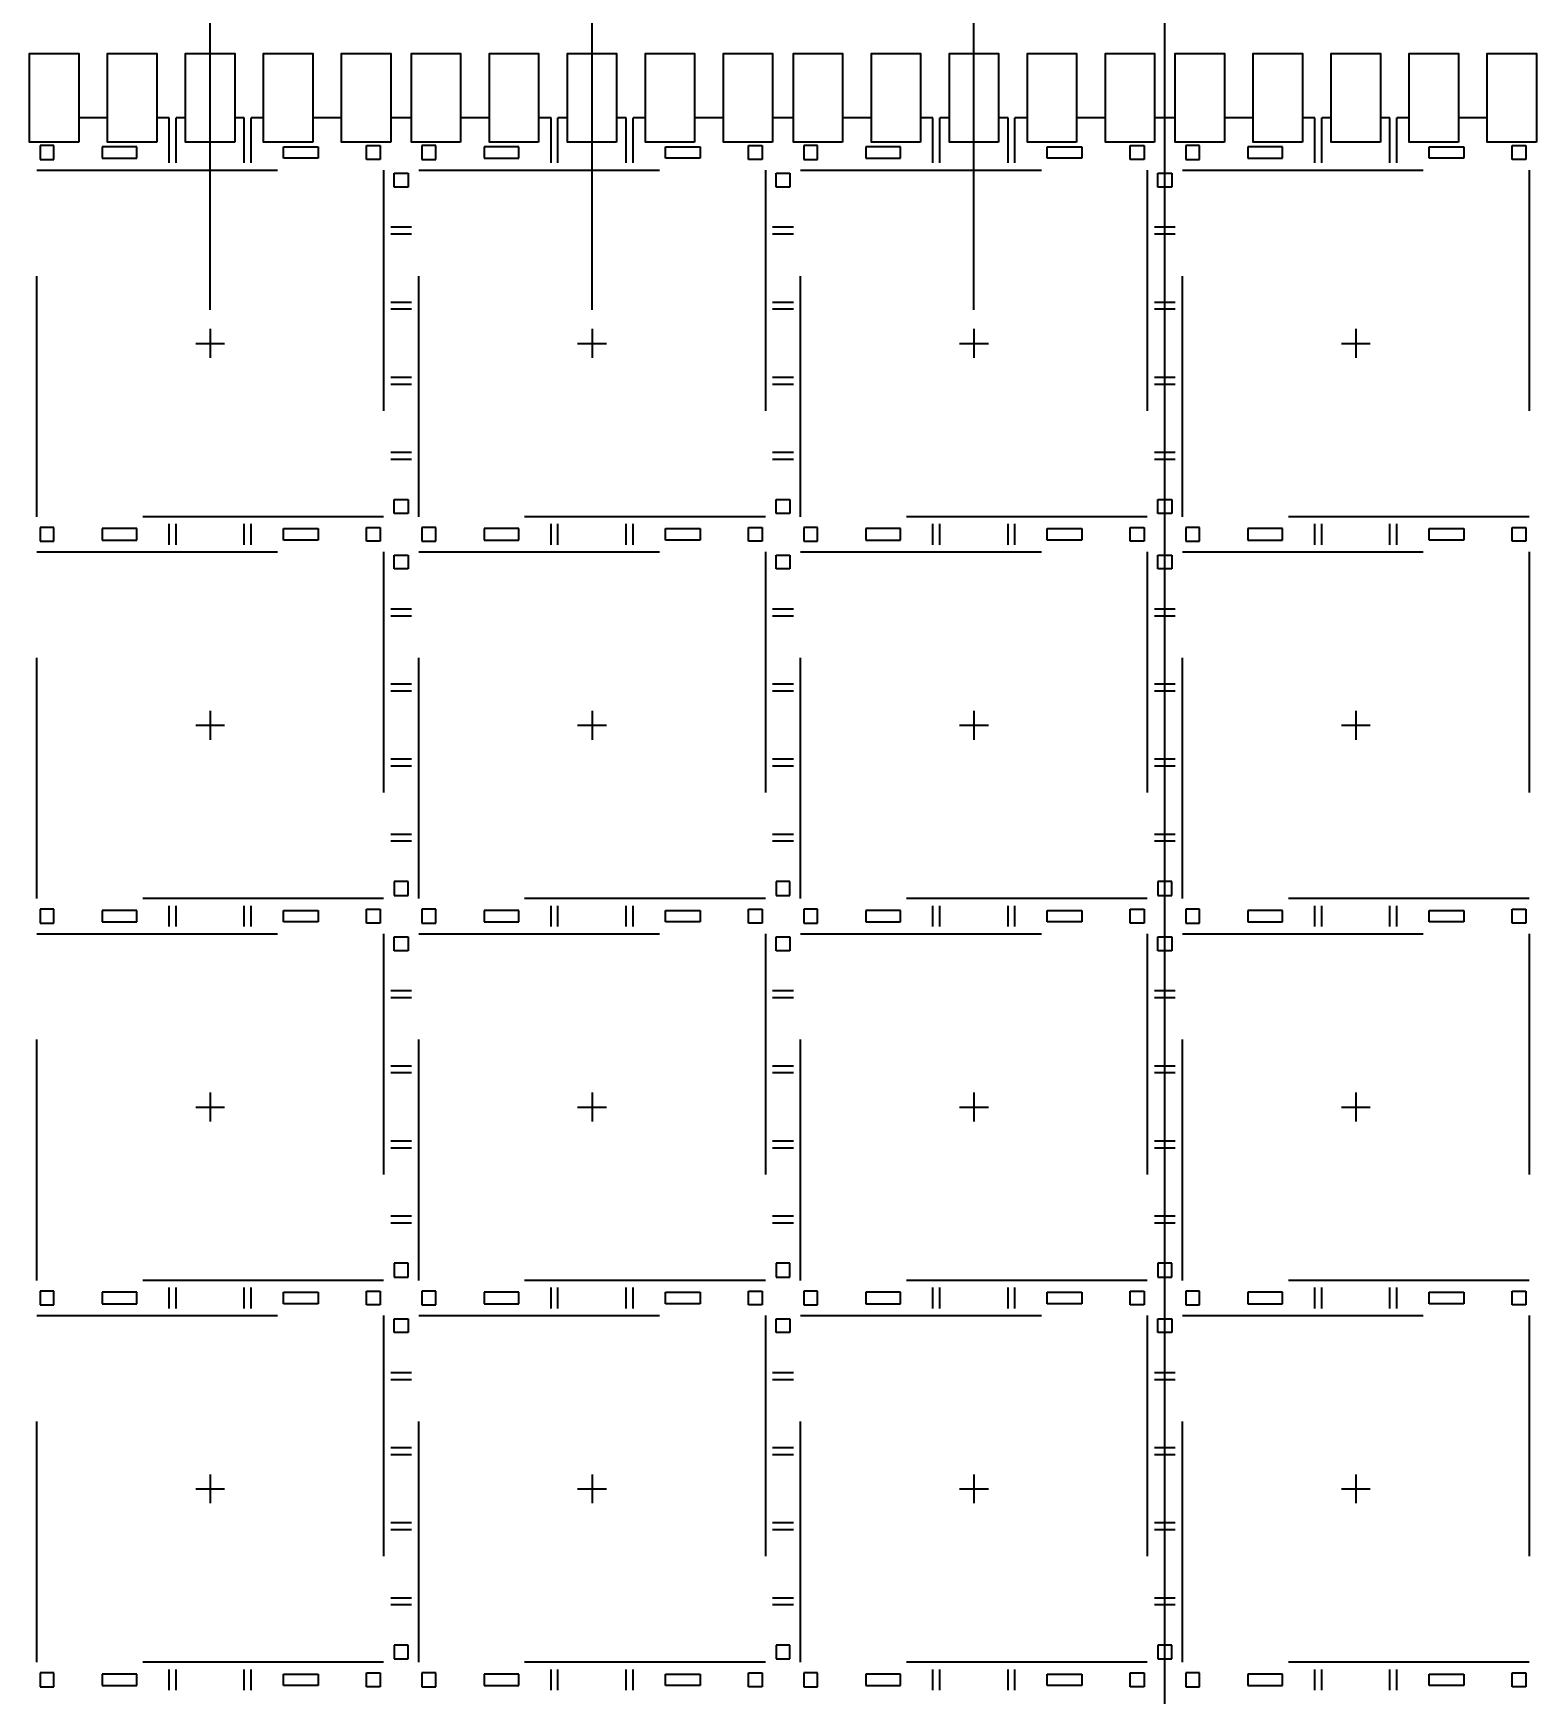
# Model space of a CAD drawing. Header units: millimetres. Extents: x 403.41 to 412.09, y 87.14 to 92.98.
# Drawn here: x 406.133 to 406.911, y 91.033 to 91.896 of the extents above; entities that cross this region are included whole.
import ezdxf

# ---------------------------------------------------------------- set-up
doc = ezdxf.new("R2010")
doc.units = ezdxf.units.MM
doc.header["$LTSCALE"] = 0.5
doc.header["$PDMODE"] = 98
for name, pattern in [('CENTER', [50.8, 31.75, -6.35, 6.35, -6.35]), ('HIDDEN', [0.375, 0.25, -0.125]), ('PHANTOM', [2.5, 1.25, -0.25, 0.25, -0.25, 0.25, -0.25])]:
    doc.linetypes.add(name, pattern=pattern)
for name, color, linetype in [('BTM', 7, 'HIDDEN'), ('CEN', 2, 'CENTER'), ('DIM', 3, 'Continuous'), ('PKG', 1, 'PHANTOM')]:
    doc.layers.add(name, color=color, linetype=linetype)
doc.styles.add('SIMPLEX', font='simplex.shx', dxfattribs={"bigfont": 'AllInOneBig.shx'})
doc.dimstyles.new('Standard2', dxfattribs={"dimtxt": 0.07, "dimasz": 0.08, "dimexe": 0.01, "dimexo": 0.01, "dimgap": 0.015, "dimtad": 1, "dimdec": 3, "dimlfac": 16.666667, "dimrnd": 0.0001, "dimzin": 1, "dimtxsty": 'SIMPLEX', "dimcen": 0.01, "dimclrd": 256, "dimclre": 256, "dimclrt": 256, "dimazin": 3, "dimtp": 0.03, "dimtm": 0.05, "dimtfac": 0.8, "dimtdec": 3, "dimtmove": 0, "dimatfit": 3, "dimfxl": 0.05, "dimtzin": 4, "dimlwd": -1, "dimlwe": -1})

# ---------------------------------------------------------------- blocks, each defined once
blk = doc.blocks.new('*D56')
at = {"layer": 'Defpoints', "color": 0, "ltscale": 0.1, "transparency": 16777216}
for p in [(406.72038, 92.63761), (406.72038, 90.15753), (406.72038, 90.14837)]:
    blk.add_point(p, dxfattribs=at)
at = {"layer": 'DIM', "ltscale": 0.1, "transparency": 16777216}
blk.add_line((406.72038, 90.16753), (406.72038, 92.63761), dxfattribs=at)
at = {"layer": 'DIM', "ltscale": 0.1, "transparency": 16777216, "insert": (406.72038, 92.79261), "char_height": 0.07, "attachment_point": 5, "rotation": 90, "style": 'SIMPLEX'}
blk.add_mtext('\\A1;0.000', dxfattribs=at)
blk = doc.blocks.new('*D52')
at = {"layer": 'Defpoints', "color": 0, "ltscale": 0.1, "transparency": 16777216}
for p in [(404.98938, 92.63761), (404.98938, 92.22733), (406.72038, 90.14837)]:
    blk.add_point(p, dxfattribs=at)
at = {"layer": 'DIM', "ltscale": 0.1, "transparency": 16777216}
blk.add_line((404.98938, 92.23733), (404.98938, 92.63761), dxfattribs=at)
at = {"layer": 'DIM', "ltscale": 0.1, "transparency": 16777216, "insert": (404.98938, 92.82595), "char_height": 0.07, "attachment_point": 5, "rotation": 90, "style": 'SIMPLEX'}
blk.add_mtext('\\A1;28.850', dxfattribs=at)
blk = doc.blocks.new('*D53')
at = {"layer": 'Defpoints', "color": 0, "ltscale": 0.1, "transparency": 16777216}
for p in [(404.82138, 92.63761), (404.82138, 91.99671), (406.72038, 90.14837)]:
    blk.add_point(p, dxfattribs=at)
at = {"layer": 'DIM', "ltscale": 0.1, "transparency": 16777216}
blk.add_line((404.82138, 92.00671), (404.82138, 92.63761), dxfattribs=at)
at = {"layer": 'DIM', "ltscale": 0.1, "transparency": 16777216, "insert": (404.82138, 92.81928), "char_height": 0.07, "attachment_point": 5, "rotation": 90, "style": 'SIMPLEX'}
blk.add_mtext('\\A1;31.650', dxfattribs=at)
blk = doc.blocks.new('*D54')
at = {"layer": 'Defpoints', "color": 0, "ltscale": 0.1, "transparency": 16777216}
for p in [(407.86038, 92.63761), (407.86038, 92.22733), (406.72038, 90.14837)]:
    blk.add_point(p, dxfattribs=at)
at = {"layer": 'DIM', "ltscale": 0.1, "transparency": 16777216}
blk.add_line((407.86038, 92.23733), (407.86038, 92.63761), dxfattribs=at)
at = {"layer": 'DIM', "ltscale": 0.1, "transparency": 16777216, "insert": (407.86038, 92.81928), "char_height": 0.07, "attachment_point": 5, "rotation": 90, "style": 'SIMPLEX'}
blk.add_mtext('\\A1;19.000', dxfattribs=at)
blk = doc.blocks.new('*D37')
at = {"layer": 'Defpoints', "color": 0, "ltscale": 0.1, "transparency": 16777216}
for p in [(408.6252, 92.63761), (408.6252, 92.29037), (406.72038, 90.14837)]:
    blk.add_point(p, dxfattribs=at)
at = {"layer": 'DIM', "ltscale": 0.1, "transparency": 16777216}
blk.add_line((408.6252, 92.30037), (408.6252, 92.63761), dxfattribs=at)
at = {"layer": 'DIM', "ltscale": 0.1, "transparency": 16777216, "insert": (408.6252, 92.81928), "char_height": 0.07, "attachment_point": 5, "rotation": 90, "style": 'SIMPLEX'}
blk.add_mtext('\\A1;31.747', dxfattribs=at)
blk = doc.blocks.new('*D38')
at = {"layer": 'Defpoints', "color": 0, "ltscale": 0.1, "transparency": 16777216}
for p in [(408.52624, 92.63761), (408.5952, 91.76537), (406.72038, 90.14837)]:
    blk.add_point(p, dxfattribs=at)
at = {"layer": 'DIM', "ltscale": 0.1, "transparency": 16777216}
for p, q in [((408.52624, 92.47761), (408.52624, 92.63761)), ((408.5952, 92.31761), (408.52624, 92.47761)), ((408.5952, 91.77537), (408.5952, 92.31761))]:
    blk.add_line(p, q, dxfattribs=at)
at = {"layer": 'DIM', "ltscale": 0.1, "transparency": 16777216, "insert": (408.52624, 92.81928), "char_height": 0.07, "attachment_point": 5, "rotation": 90, "style": 'SIMPLEX'}
blk.add_mtext('\\A1;31.247', dxfattribs=at)
blk = doc.blocks.new('*D39')
at = {"layer": 'Defpoints', "color": 0, "ltscale": 0.1, "transparency": 16777216}
for p in [(408.7452, 92.63761), (408.7452, 92.22107), (406.72038, 90.14837)]:
    blk.add_point(p, dxfattribs=at)
at = {"layer": 'DIM', "ltscale": 0.1, "transparency": 16777216}
blk.add_line((408.7452, 92.23107), (408.7452, 92.63761), dxfattribs=at)
at = {"layer": 'DIM', "ltscale": 0.1, "transparency": 16777216, "insert": (408.7452, 92.82595), "char_height": 0.07, "attachment_point": 5, "rotation": 90, "style": 'SIMPLEX'}
blk.add_mtext('\\A1;33.747', dxfattribs=at)
blk = doc.blocks.new('*D40')
at = {"layer": 'Defpoints', "color": 0, "ltscale": 0.1, "transparency": 16777216}
for p in [(408.41002, 92.63761), (408.4452, 92.20037), (406.72038, 90.14837)]:
    blk.add_point(p, dxfattribs=at)
at = {"layer": 'DIM', "ltscale": 0.1, "transparency": 16777216}
for p, q in [((408.41002, 92.47761), (408.41002, 92.63761)), ((408.4452, 92.36037), (408.41002, 92.47761)), ((408.4452, 92.21037), (408.4452, 92.36037))]:
    blk.add_line(p, q, dxfattribs=at)
at = {"layer": 'DIM', "ltscale": 0.1, "transparency": 16777216, "insert": (408.41002, 92.82595), "char_height": 0.07, "attachment_point": 5, "rotation": 90, "style": 'SIMPLEX'}
blk.add_mtext('\\A1;28.747', dxfattribs=at)
blk = doc.blocks.new('*D41')
at = {"layer": 'Defpoints', "color": 0, "ltscale": 0.1, "transparency": 16777216}
for p in [(404.29406, 92.29037), (404.82716, 92.29037), (406.72038, 90.14837)]:
    blk.add_point(p, dxfattribs=at)
at = {"layer": 'DIM', "ltscale": 0.1, "transparency": 16777216}
for p, q in [((404.45406, 92.29037), (404.29406, 92.29037)), ((404.61406, 92.29037), (404.45406, 92.29037)), ((404.81716, 92.29037), (404.61406, 92.29037))]:
    blk.add_line(p, q, dxfattribs=at)
at = {"layer": 'DIM', "ltscale": 0.1, "transparency": 16777216, "insert": (404.10573, 92.29037), "char_height": 0.07, "attachment_point": 5, "rotation": 360, "style": 'SIMPLEX'}
blk.add_mtext('\\A1;35.700', dxfattribs=at)
blk = doc.blocks.new('*D42')
at = {"layer": 'Defpoints', "color": 0, "ltscale": 0.1, "transparency": 16777216}
for p in [(404.29406, 92.20037), (404.96242, 92.20037), (406.72038, 90.14837)]:
    blk.add_point(p, dxfattribs=at)
at = {"layer": 'DIM', "ltscale": 0.1, "transparency": 16777216}
for p, q in [((404.45406, 92.20037), (404.29406, 92.20037)), ((404.61406, 92.20037), (404.45406, 92.20037)), ((404.95242, 92.20037), (404.61406, 92.20037))]:
    blk.add_line(p, q, dxfattribs=at)
at = {"layer": 'DIM', "ltscale": 0.1, "transparency": 16777216, "insert": (404.10573, 92.20037), "char_height": 0.07, "attachment_point": 5, "rotation": 360, "style": 'SIMPLEX'}
blk.add_mtext('\\A1;34.200', dxfattribs=at)
blk = doc.blocks.new('*D43')
at = {"layer": 'Defpoints', "color": 0, "ltscale": 0.1, "transparency": 16777216}
for p in [(404.29406, 91.71735), (404.80338, 91.71735), (406.72038, 90.14837)]:
    blk.add_point(p, dxfattribs=at)
at = {"layer": 'DIM', "ltscale": 0.1, "transparency": 16777216}
for p, q in [((404.45406, 91.71735), (404.29406, 91.71735)), ((404.61406, 91.71735), (404.45406, 91.71735)), ((404.79338, 91.71735), (404.61406, 91.71735))]:
    blk.add_line(p, q, dxfattribs=at)
at = {"layer": 'DIM', "ltscale": 0.1, "transparency": 16777216, "insert": (404.1124, 91.71735), "char_height": 0.07, "attachment_point": 5, "rotation": 360, "style": 'SIMPLEX'}
blk.add_mtext('\\A1;26.150', dxfattribs=at)
blk = doc.blocks.new('*D44')
at = {"layer": 'Defpoints', "color": 0, "ltscale": 0.1, "transparency": 16777216}
for p in [(404.80338, 91.29738), (404.29406, 91.25738), (406.72038, 90.14837)]:
    blk.add_point(p, dxfattribs=at)
at = {"layer": 'DIM', "ltscale": 0.1, "transparency": 16777216}
for p, q in [((404.61406, 91.29738), (404.45406, 91.25738)), ((404.79338, 91.29738), (404.61406, 91.29738)), ((404.45406, 91.25738), (404.29406, 91.25738))]:
    blk.add_line(p, q, dxfattribs=at)
at = {"layer": 'DIM', "ltscale": 0.1, "transparency": 16777216, "insert": (404.11906, 91.25738), "char_height": 0.07, "attachment_point": 5, "rotation": 360, "style": 'SIMPLEX'}
blk.add_mtext('\\A1;19.150', dxfattribs=at)
blk = doc.blocks.new('*D17')
at = {"layer": 'Defpoints', "color": 0, "ltscale": 0.1, "transparency": 16777216}
for p in [(409.22306, 92.25037), (408.49865, 92.20037), (406.72038, 90.14838)]:
    blk.add_point(p, dxfattribs=at)
at = {"layer": 'DIM', "ltscale": 0.1, "transparency": 16777216}
for p, q in [((408.90306, 92.20037), (409.06306, 92.25037)), ((409.06306, 92.25037), (409.22306, 92.25037)), ((408.50865, 92.20037), (408.90306, 92.20037))]:
    blk.add_line(p, q, dxfattribs=at)
at = {"layer": 'DIM', "ltscale": 0.1, "transparency": 16777216, "insert": (409.4114, 92.25037), "char_height": 0.07, "attachment_point": 5, "rotation": 360, "style": 'SIMPLEX'}
blk.add_mtext('\\A1;34.200', dxfattribs=at)
blk = doc.blocks.new('*D18')
at = {"layer": 'Defpoints', "color": 0, "ltscale": 0.1, "transparency": 16777216}
for p in [(409.22306, 92.15437), (408.6252, 92.10437), (406.72038, 90.14838)]:
    blk.add_point(p, dxfattribs=at)
at = {"layer": 'DIM', "ltscale": 0.1, "transparency": 16777216}
for p, q in [((408.90306, 92.10437), (409.06306, 92.15437)), ((409.06306, 92.15437), (409.22306, 92.15437)), ((408.6352, 92.10437), (408.90306, 92.10437))]:
    blk.add_line(p, q, dxfattribs=at)
at = {"layer": 'DIM', "ltscale": 0.1, "transparency": 16777216, "insert": (409.4114, 92.15437), "char_height": 0.07, "attachment_point": 5, "rotation": 360, "style": 'SIMPLEX'}
blk.add_mtext('\\A1;32.600', dxfattribs=at)
blk = doc.blocks.new('*D19')
at = {"layer": 'Defpoints', "color": 0, "ltscale": 0.1, "transparency": 16777216}
for p in [(408.7452, 91.76537), (409.22306, 91.76537), (406.72038, 90.14837)]:
    blk.add_point(p, dxfattribs=at)
at = {"layer": 'DIM', "ltscale": 0.1, "transparency": 16777216}
blk.add_line((408.7552, 91.76537), (409.22306, 91.76537), dxfattribs=at)
at = {"layer": 'DIM', "ltscale": 0.1, "transparency": 16777216, "insert": (409.4114, 91.76537), "char_height": 0.07, "attachment_point": 5, "rotation": 360, "style": 'SIMPLEX'}
blk.add_mtext('\\A1;26.950', dxfattribs=at)
blk = doc.blocks.new('*D20')
at = {"layer": 'Defpoints', "color": 0, "ltscale": 0.1, "transparency": 16777216}
for p in [(408.7452, 91.28537), (409.22306, 91.28537), (406.72038, 90.14837)]:
    blk.add_point(p, dxfattribs=at)
at = {"layer": 'DIM', "ltscale": 0.1, "transparency": 16777216}
blk.add_line((408.7552, 91.28537), (409.22306, 91.28537), dxfattribs=at)
at = {"layer": 'DIM', "ltscale": 0.1, "transparency": 16777216, "insert": (409.40473, 91.28537), "char_height": 0.07, "attachment_point": 5, "rotation": 360, "style": 'SIMPLEX'}
blk.add_mtext('\\A1;18.950', dxfattribs=at)
blk = doc.blocks.new('*D57')
at = {"layer": 'Defpoints', "color": 0, "linetype": 'ByBlock', "ltscale": 0.1, "transparency": 16777216}
for p in [(409.22306, 92.33536), (408.7452, 92.22107), (406.72038, 90.14838)]:
    blk.add_point(p, dxfattribs=at)
at = {"layer": 'DIM', "ltscale": 0.1, "transparency": 16777216}
for p, q in [((408.9052, 92.22107), (409.06306, 92.33536)), ((409.06306, 92.33536), (409.22306, 92.33536)), ((408.7552, 92.22107), (408.9052, 92.22107))]:
    blk.add_line(p, q, dxfattribs=at)
at = {"layer": 'DIM', "linetype": 'ByBlock', "ltscale": 0.1, "transparency": 16777216, "insert": (409.4114, 92.33536), "char_height": 0.07, "attachment_point": 5, "style": 'SIMPLEX'}
blk.add_mtext('\\A1;34.545', dxfattribs=at)
blk = doc.blocks.new('*D78')
at = {"layer": 'Defpoints', "color": 0, "ltscale": 0.05, "transparency": 16777216}
for p in [(404.29406, 91.80646), (405.22563, 91.73478), (406.72038, 90.14837)]:
    blk.add_point(p, dxfattribs=at)
at = {"layer": 'DIM', "ltscale": 0.05, "transparency": 16777216}
for p, q in [((404.45406, 91.80646), (404.29406, 91.80646)), ((404.61406, 91.73478), (404.45406, 91.80646)), ((405.21563, 91.73478), (404.61406, 91.73478))]:
    blk.add_line(p, q, dxfattribs=at)
at = {"layer": 'DIM', "ltscale": 0.05, "transparency": 16777216, "insert": (404.10573, 91.80646), "char_height": 0.07, "attachment_point": 5, "style": 'SIMPLEX'}
blk.add_mtext('\\A1;26.440', dxfattribs=at)
blk = doc.blocks.new('*D101')
at = {"layer": 'Defpoints', "color": 0, "ltscale": 0.05, "transparency": 16777216}
for p in [(406.62123, 92.63761), (406.62123, 91.74228), (406.72038, 90.14837)]:
    blk.add_point(p, dxfattribs=at)
at = {"layer": 'DIM', "ltscale": 0.05, "transparency": 16777216}
blk.add_line((406.62123, 91.75228), (406.62123, 92.63761), dxfattribs=at)
at = {"layer": 'DIM', "ltscale": 0.05, "transparency": 16777216, "insert": (406.62123, 92.78595), "char_height": 0.07, "attachment_point": 5, "rotation": 90, "style": 'SIMPLEX'}
blk.add_mtext('\\A1;1.653', dxfattribs=at)
blk = doc.blocks.new('*D102')
at = {"layer": 'Defpoints', "color": 0, "ltscale": 0.05, "transparency": 16777216}
for p in [(406.42293, 92.63761), (406.42293, 91.74228), (406.72038, 90.14837)]:
    blk.add_point(p, dxfattribs=at)
at = {"layer": 'DIM', "ltscale": 0.05, "transparency": 16777216}
blk.add_line((406.42293, 91.75228), (406.42293, 92.63761), dxfattribs=at)
at = {"layer": 'DIM', "ltscale": 0.05, "transparency": 16777216, "insert": (406.42293, 92.79261), "char_height": 0.07, "attachment_point": 5, "rotation": 90, "style": 'SIMPLEX'}
blk.add_mtext('\\A1;4.958', dxfattribs=at)
blk = doc.blocks.new('*D103')
at = {"layer": 'Defpoints', "color": 0, "ltscale": 0.05, "transparency": 16777216}
for p in [(406.22463, 92.63761), (406.22463, 91.74228), (406.72038, 90.14837)]:
    blk.add_point(p, dxfattribs=at)
at = {"layer": 'DIM', "ltscale": 0.05, "transparency": 16777216}
blk.add_line((406.22463, 91.75228), (406.22463, 92.63761), dxfattribs=at)
at = {"layer": 'DIM', "ltscale": 0.05, "transparency": 16777216, "insert": (406.22463, 92.79261), "char_height": 0.07, "attachment_point": 5, "rotation": 90, "style": 'SIMPLEX'}
blk.add_mtext('\\A1;8.263', dxfattribs=at)
blk = doc.blocks.new('*D104')
at = {"layer": 'Defpoints', "color": 0, "ltscale": 0.05, "transparency": 16777216}
for p in [(406.02633, 92.63761), (406.02633, 91.74228), (406.72038, 90.14837)]:
    blk.add_point(p, dxfattribs=at)
at = {"layer": 'DIM', "ltscale": 0.05, "transparency": 16777216}
blk.add_line((406.02633, 91.75228), (406.02633, 92.63761), dxfattribs=at)
at = {"layer": 'DIM', "ltscale": 0.05, "transparency": 16777216, "insert": (406.02633, 92.81261), "char_height": 0.07, "attachment_point": 5, "rotation": 90, "style": 'SIMPLEX'}
blk.add_mtext('\\A1;11.568', dxfattribs=at)
blk = doc.blocks.new('*D105')
at = {"layer": 'Defpoints', "color": 0, "ltscale": 0.05, "transparency": 16777216}
for p in [(405.82803, 92.63761), (405.82803, 91.74228), (406.72038, 90.14837)]:
    blk.add_point(p, dxfattribs=at)
at = {"layer": 'DIM', "ltscale": 0.05, "transparency": 16777216}
blk.add_line((405.82803, 91.75228), (405.82803, 92.63761), dxfattribs=at)
at = {"layer": 'DIM', "ltscale": 0.05, "transparency": 16777216, "insert": (405.82803, 92.81928), "char_height": 0.07, "attachment_point": 5, "rotation": 90, "style": 'SIMPLEX'}
blk.add_mtext('\\A1;14.873', dxfattribs=at)
blk = doc.blocks.new('*D106')
at = {"layer": 'Defpoints', "color": 0, "ltscale": 0.05, "transparency": 16777216}
for p in [(405.62973, 92.63761), (405.62973, 91.74228), (406.72038, 90.14837)]:
    blk.add_point(p, dxfattribs=at)
at = {"layer": 'DIM', "ltscale": 0.05, "transparency": 16777216}
blk.add_line((405.62973, 91.75228), (405.62973, 92.63761), dxfattribs=at)
at = {"layer": 'DIM', "ltscale": 0.05, "transparency": 16777216, "insert": (405.62973, 92.81261), "char_height": 0.07, "attachment_point": 5, "rotation": 90, "style": 'SIMPLEX'}
blk.add_mtext('\\A1;18.178', dxfattribs=at)
blk = doc.blocks.new('*D107')
at = {"layer": 'Defpoints', "color": 0, "ltscale": 0.05, "transparency": 16777216}
for p in [(405.43143, 92.63761), (405.43143, 91.74228), (406.72038, 90.14837)]:
    blk.add_point(p, dxfattribs=at)
at = {"layer": 'DIM', "ltscale": 0.05, "transparency": 16777216}
blk.add_line((405.43143, 91.75228), (405.43143, 92.63761), dxfattribs=at)
at = {"layer": 'DIM', "ltscale": 0.05, "transparency": 16777216, "insert": (405.43143, 92.81928), "char_height": 0.07, "attachment_point": 5, "rotation": 90, "style": 'SIMPLEX'}
blk.add_mtext('\\A1;21.483', dxfattribs=at)
blk = doc.blocks.new('*D108')
at = {"layer": 'Defpoints', "color": 0, "ltscale": 0.05, "transparency": 16777216}
for p in [(405.23313, 92.63761), (405.23313, 91.74228), (406.72038, 90.14837)]:
    blk.add_point(p, dxfattribs=at)
at = {"layer": 'DIM', "ltscale": 0.05, "transparency": 16777216}
blk.add_line((405.23313, 91.75228), (405.23313, 92.63761), dxfattribs=at)
at = {"layer": 'DIM', "ltscale": 0.05, "transparency": 16777216, "insert": (405.23313, 92.82595), "char_height": 0.07, "attachment_point": 5, "rotation": 90, "style": 'SIMPLEX'}
blk.add_mtext('\\A1;24.788', dxfattribs=at)
blk = doc.blocks.new('*D110')
at = {"layer": 'Defpoints', "color": 0, "ltscale": 0.05, "transparency": 16777216}
for p in [(404.29406, 91.53648), (405.22563, 91.53648), (406.72038, 90.14837)]:
    blk.add_point(p, dxfattribs=at)
at = {"layer": 'DIM', "ltscale": 0.05, "transparency": 16777216}
blk.add_line((405.21563, 91.53648), (404.29406, 91.53648), dxfattribs=at)
at = {"layer": 'DIM', "ltscale": 0.05, "transparency": 16777216, "insert": (404.1124, 91.53648), "char_height": 0.07, "attachment_point": 5, "style": 'SIMPLEX'}
blk.add_mtext('\\A1;23.135', dxfattribs=at)
blk = doc.blocks.new('*D111')
at = {"layer": 'Defpoints', "color": 0, "ltscale": 0.05, "transparency": 16777216}
for p in [(404.29406, 91.33818), (405.22563, 91.33818), (406.72038, 90.14837)]:
    blk.add_point(p, dxfattribs=at)
at = {"layer": 'DIM', "ltscale": 0.05, "transparency": 16777216}
blk.add_line((405.21563, 91.33818), (404.29406, 91.33818), dxfattribs=at)
at = {"layer": 'DIM', "ltscale": 0.05, "transparency": 16777216, "insert": (404.1124, 91.33818), "char_height": 0.07, "attachment_point": 5, "style": 'SIMPLEX'}
blk.add_mtext('\\A1;19.830', dxfattribs=at)
blk = doc.blocks.new('*D112')
at = {"layer": 'Defpoints', "color": 0, "ltscale": 0.05, "transparency": 16777216}
for p in [(404.29406, 91.13988), (405.22563, 91.13988), (406.72038, 90.14837)]:
    blk.add_point(p, dxfattribs=at)
at = {"layer": 'DIM', "ltscale": 0.05, "transparency": 16777216}
blk.add_line((405.21563, 91.13988), (404.29406, 91.13988), dxfattribs=at)
at = {"layer": 'DIM', "ltscale": 0.05, "transparency": 16777216, "insert": (404.1124, 91.13988), "char_height": 0.07, "attachment_point": 5, "style": 'SIMPLEX'}
blk.add_mtext('\\A1;16.525', dxfattribs=at)
blk = doc.blocks.new('*D215')
at = {"layer": 'Defpoints', "color": 0, "ltscale": 0.05, "transparency": 16777216}
for p in [(404.29406, 92.08637), (404.82716, 92.08637), (406.72038, 90.14837)]:
    blk.add_point(p, dxfattribs=at)
at = {"layer": 'DIM', "ltscale": 0.05, "transparency": 16777216}
blk.add_line((404.81716, 92.08637), (404.29406, 92.08637), dxfattribs=at)
at = {"layer": 'DIM', "ltscale": 0.05, "transparency": 16777216, "insert": (403.9124, 92.08637), "char_height": 0.07, "attachment_point": 5, "style": 'SIMPLEX'}
blk.add_mtext('\\A1;32.300%%P0.030', dxfattribs=at)
blk = doc.blocks.new('*U218')
at = {"layer": 'CEN', "ltscale": 0.2}
for p, q in [((-0.0075, 0), (0.0075, 0)), ((0, 0.0075), (0, -0.0075))]:
    blk.add_line(p, q, dxfattribs=at)
at = {"layer": 'PKG', "color": 1, "ltscale": 0.2}
blk.add_lwpolyline([(-0.09, -0.09), (-0.09, 0.09), (0.09, 0.09), (0.09, -0.09)], close=True, dxfattribs=at)
blk = doc.blocks.new('*U219')
at = {"color": 0, "linetype": 'ByBlock', "lineweight": -2, "transparency": 16777216}
for p in [(0.9915, 3.1728), (1.1898, 3.1728), (1.3881, 3.1728), (1.5864, 3.1728), (0.9915, 2.9745), (1.1898, 2.9745), (1.3881, 2.9745), (1.5864, 2.9745), (0.9915, 2.7762), (1.1898, 2.7762), (1.3881, 2.7762), (1.5864, 2.7762), (0.9915, 2.5779), (1.1898, 2.5779), (1.3881, 2.5779), (1.5864, 2.5779)]:
    blk.add_blockref('*U218', p, dxfattribs=at)

msp = doc.modelspace()

# ---------------------------------------------------------------- linework, layer by layer
at = {"ltscale": 0.02}
for points in [[(406.156383, 91.839317), (406.130883, 91.839317), (406.130883, 91.885367), (406.156383, 91.885367)], [(406.196883, 91.839317), (406.171383, 91.839317), (406.171383, 91.885367), (406.196883, 91.885367)], [(406.237383, 91.839317), (406.211883, 91.839317), (406.211883, 91.885367), (406.237383, 91.885367)], [(406.277883, 91.839317), (406.252383, 91.839317), (406.252383, 91.885367), (406.277883, 91.885367)], [(406.318383, 91.839317), (406.292883, 91.839317), (406.292883, 91.885367), (406.318383, 91.885367)], [(406.354683, 91.839317), (406.329183, 91.839317), (406.329183, 91.885367), (406.354683, 91.885367)], [(406.395183, 91.839317), (406.369683, 91.839317), (406.369683, 91.885367), (406.395183, 91.885367)], [(406.435683, 91.839317), (406.410183, 91.839317), (406.410183, 91.885367), (406.435683, 91.885367)], [(406.476183, 91.839317), (406.450683, 91.839317), (406.450683, 91.885367), (406.476183, 91.885367)], [(406.516683, 91.839317), (406.491183, 91.839317), (406.491183, 91.885367), (406.516683, 91.885367)], [(406.552983, 91.839317), (406.527483, 91.839317), (406.527483, 91.885367), (406.552983, 91.885367)], [(406.593483, 91.839317), (406.567983, 91.839317), (406.567983, 91.885367), (406.593483, 91.885367)], [(406.633983, 91.839317), (406.608483, 91.839317), (406.608483, 91.885367), (406.633983, 91.885367)], [(406.674483, 91.839317), (406.648983, 91.839317), (406.648983, 91.885367), (406.674483, 91.885367)], [(406.714983, 91.839317), (406.689483, 91.839317), (406.689483, 91.885367), (406.714983, 91.885367)], [(406.751283, 91.839317), (406.725783, 91.839317), (406.725783, 91.885367), (406.751283, 91.885367)], [(406.791783, 91.839317), (406.766283, 91.839317), (406.766283, 91.885367), (406.791783, 91.885367)], [(406.832283, 91.839317), (406.806783, 91.839317), (406.806783, 91.885367), (406.832283, 91.885367)], [(406.872783, 91.839317), (406.847283, 91.839317), (406.847283, 91.885367), (406.872783, 91.885367)], [(406.913283, 91.839317), (406.887783, 91.839317), (406.887783, 91.885367), (406.913283, 91.885367)]]:
    msp.add_lwpolyline(points, close=True, dxfattribs=at)
at = {"layer": 'BTM', "ltscale": 0.02}
for p, q in [((406.171383, 91.851917), (406.156383, 91.851917)), ((406.203333, 91.851917), (406.196883, 91.851917)), ((406.203333, 91.828517), (406.203333, 91.851917)), ((406.206933, 91.828517), (406.206933, 91.851917)), ((406.211883, 91.851917), (406.206933, 91.851917)), ((406.242333, 91.851917), (406.237383, 91.851917)), ((406.242333, 91.828517), (406.242333, 91.851917)), ((406.245933, 91.828517), (406.245933, 91.851917)), ((406.252383, 91.851917), (406.245933, 91.851917)), ((406.292883, 91.851917), (406.277883, 91.851917)), ((406.329183, 91.851917), (406.318383, 91.851917)), ((406.369683, 91.851917), (406.354683, 91.851917)), ((406.401633, 91.851917), (406.395183, 91.851917)), ((406.401633, 91.828517), (406.401633, 91.851917)), ((406.405233, 91.828517), (406.405233, 91.851917)), ((406.410183, 91.851917), (406.405233, 91.851917)), ((406.440633, 91.851917), (406.435683, 91.851917)), ((406.440633, 91.828517), (406.440633, 91.851917)), ((406.444233, 91.828517), (406.444233, 91.851917)), ((406.450683, 91.851917), (406.444233, 91.851917)), ((406.491183, 91.851917), (406.476183, 91.851917)), ((406.527483, 91.851917), (406.516683, 91.851917)), ((406.567983, 91.851917), (406.552983, 91.851917)), ((406.599933, 91.851917), (406.593483, 91.851917)), ((406.599933, 91.828517), (406.599933, 91.851917)), ((406.603533, 91.828517), (406.603533, 91.851917)), ((406.608483, 91.851917), (406.603533, 91.851917)), ((406.638933, 91.851917), (406.633983, 91.851917)), ((406.638933, 91.828517), (406.638933, 91.851917)), ((406.642533, 91.828517), (406.642533, 91.851917)), ((406.648983, 91.851917), (406.642533, 91.851917)), ((406.689483, 91.851917), (406.674483, 91.851917)), ((406.725783, 91.851917), (406.714983, 91.851917)), ((406.766283, 91.851917), (406.751283, 91.851917)), ((406.798233, 91.851917), (406.791783, 91.851917)), ((406.798233, 91.828517), (406.798233, 91.851917)), ((406.801833, 91.828517), (406.801833, 91.851917)), ((406.806783, 91.851917), (406.801833, 91.851917)), ((406.837233, 91.851917), (406.832283, 91.851917)), ((406.837233, 91.828517), (406.837233, 91.851917)), ((406.840833, 91.828517), (406.840833, 91.851917)), ((406.847283, 91.851917), (406.840833, 91.851917)), ((406.887783, 91.851917), (406.872783, 91.851917)), ((406.329183, 91.795067), (406.318383, 91.795067)), ((406.329183, 91.791467), (406.318383, 91.791467)), ((406.527483, 91.795067), (406.516683, 91.795067)), ((406.527483, 91.791467), (406.516683, 91.791467)), ((406.725783, 91.795067), (406.714983, 91.795067)), ((406.725783, 91.791467), (406.714983, 91.791467)), ((406.329183, 91.756067), (406.318383, 91.756067)), ((406.527483, 91.756067), (406.516683, 91.756067)), ((406.725783, 91.756067), (406.714983, 91.756067)), ((406.329183, 91.752467), (406.318383, 91.752467)), ((406.527483, 91.752467), (406.516683, 91.752467)), ((406.725783, 91.752467), (406.714983, 91.752467)), ((406.329183, 91.717067), (406.318383, 91.717067)), ((406.329183, 91.713467), (406.318383, 91.713467)), ((406.527483, 91.717067), (406.516683, 91.717067)), ((406.527483, 91.713467), (406.516683, 91.713467)), ((406.725783, 91.717067), (406.714983, 91.717067)), ((406.725783, 91.713467), (406.714983, 91.713467)), ((406.329183, 91.678067), (406.318383, 91.678067)), ((406.527483, 91.678067), (406.516683, 91.678067)), ((406.725783, 91.678067), (406.714983, 91.678067)), ((406.329183, 91.674467), (406.318383, 91.674467)), ((406.527483, 91.674467), (406.516683, 91.674467)), ((406.725783, 91.674467), (406.714983, 91.674467)), ((406.203333, 91.630217), (406.203333, 91.641017)), ((406.206933, 91.630217), (406.206933, 91.641017)), ((406.242333, 91.630217), (406.242333, 91.641017)), ((406.245933, 91.630217), (406.245933, 91.641017)), ((406.401633, 91.630217), (406.401633, 91.641017)), ((406.405233, 91.630217), (406.405233, 91.641017)), ((406.440633, 91.630217), (406.440633, 91.641017)), ((406.444233, 91.630217), (406.444233, 91.641017)), ((406.599933, 91.630217), (406.599933, 91.641017)), ((406.603533, 91.630217), (406.603533, 91.641017)), ((406.638933, 91.630217), (406.638933, 91.641017)), ((406.642533, 91.630217), (406.642533, 91.641017)), ((406.798233, 91.630217), (406.798233, 91.641017)), ((406.801833, 91.630217), (406.801833, 91.641017)), ((406.837233, 91.630217), (406.837233, 91.641017)), ((406.840833, 91.630217), (406.840833, 91.641017)), ((406.329183, 91.596767), (406.318383, 91.596767)), ((406.329183, 91.593167), (406.318383, 91.593167)), ((406.527483, 91.596767), (406.516683, 91.596767)), ((406.527483, 91.593167), (406.516683, 91.593167)), ((406.725783, 91.596767), (406.714983, 91.596767)), ((406.725783, 91.593167), (406.714983, 91.593167)), ((406.329183, 91.557767), (406.318383, 91.557767)), ((406.527483, 91.557767), (406.516683, 91.557767)), ((406.725783, 91.557767), (406.714983, 91.557767)), ((406.329183, 91.554167), (406.318383, 91.554167)), ((406.527483, 91.554167), (406.516683, 91.554167)), ((406.725783, 91.554167), (406.714983, 91.554167)), ((406.329183, 91.518767), (406.318383, 91.518767)), ((406.329183, 91.515167), (406.318383, 91.515167)), ((406.527483, 91.518767), (406.516683, 91.518767)), ((406.527483, 91.515167), (406.516683, 91.515167)), ((406.725783, 91.518767), (406.714983, 91.518767)), ((406.725783, 91.515167), (406.714983, 91.515167)), ((406.329183, 91.479767), (406.318383, 91.479767)), ((406.527483, 91.479767), (406.516683, 91.479767)), ((406.725783, 91.479767), (406.714983, 91.479767)), ((406.329183, 91.476167), (406.318383, 91.476167)), ((406.527483, 91.476167), (406.516683, 91.476167)), ((406.725783, 91.476167), (406.714983, 91.476167)), ((406.203333, 91.431917), (406.203333, 91.442717)), ((406.206933, 91.431917), (406.206933, 91.442717)), ((406.242333, 91.431917), (406.242333, 91.442717)), ((406.245933, 91.431917), (406.245933, 91.442717)), ((406.401633, 91.431917), (406.401633, 91.442717)), ((406.405233, 91.431917), (406.405233, 91.442717)), ((406.440633, 91.431917), (406.440633, 91.442717)), ((406.444233, 91.431917), (406.444233, 91.442717)), ((406.599933, 91.431917), (406.599933, 91.442717)), ((406.603533, 91.431917), (406.603533, 91.442717)), ((406.638933, 91.431917), (406.638933, 91.442717)), ((406.642533, 91.431917), (406.642533, 91.442717)), ((406.798233, 91.431917), (406.798233, 91.442717)), ((406.801833, 91.431917), (406.801833, 91.442717)), ((406.837233, 91.431917), (406.837233, 91.442717)), ((406.840833, 91.431917), (406.840833, 91.442717)), ((406.329183, 91.398467), (406.318383, 91.398467)), ((406.329183, 91.394867), (406.318383, 91.394867)), ((406.527483, 91.398467), (406.516683, 91.398467)), ((406.527483, 91.394867), (406.516683, 91.394867)), ((406.725783, 91.398467), (406.714983, 91.398467)), ((406.725783, 91.394867), (406.714983, 91.394867)), ((406.329183, 91.359467), (406.318383, 91.359467)), ((406.527483, 91.359467), (406.516683, 91.359467)), ((406.725783, 91.359467), (406.714983, 91.359467)), ((406.329183, 91.355867), (406.318383, 91.355867)), ((406.527483, 91.355867), (406.516683, 91.355867)), ((406.725783, 91.355867), (406.714983, 91.355867)), ((406.329183, 91.320467), (406.318383, 91.320467)), ((406.329183, 91.316867), (406.318383, 91.316867)), ((406.527483, 91.320467), (406.516683, 91.320467)), ((406.527483, 91.316867), (406.516683, 91.316867)), ((406.725783, 91.320467), (406.714983, 91.320467)), ((406.725783, 91.316867), (406.714983, 91.316867)), ((406.329183, 91.281467), (406.318383, 91.281467)), ((406.527483, 91.281467), (406.516683, 91.281467)), ((406.725783, 91.281467), (406.714983, 91.281467)), ((406.329183, 91.277867), (406.318383, 91.277867)), ((406.527483, 91.277867), (406.516683, 91.277867)), ((406.725783, 91.277867), (406.714983, 91.277867)), ((406.203333, 91.233617), (406.203333, 91.244417)), ((406.206933, 91.233617), (406.206933, 91.244417)), ((406.242333, 91.233617), (406.242333, 91.244417)), ((406.245933, 91.233617), (406.245933, 91.244417)), ((406.401633, 91.233617), (406.401633, 91.244417)), ((406.405233, 91.233617), (406.405233, 91.244417)), ((406.440633, 91.233617), (406.440633, 91.244417)), ((406.444233, 91.233617), (406.444233, 91.244417)), ((406.599933, 91.233617), (406.599933, 91.244417)), ((406.603533, 91.233617), (406.603533, 91.244417)), ((406.638933, 91.233617), (406.638933, 91.244417)), ((406.642533, 91.233617), (406.642533, 91.244417)), ((406.798233, 91.233617), (406.798233, 91.244417)), ((406.801833, 91.233617), (406.801833, 91.244417)), ((406.837233, 91.233617), (406.837233, 91.244417)), ((406.840833, 91.233617), (406.840833, 91.244417)), ((406.329183, 91.200167), (406.318383, 91.200167)), ((406.329183, 91.196567), (406.318383, 91.196567)), ((406.527483, 91.200167), (406.516683, 91.200167)), ((406.527483, 91.196567), (406.516683, 91.196567)), ((406.725783, 91.200167), (406.714983, 91.200167)), ((406.725783, 91.196567), (406.714983, 91.196567)), ((406.329183, 91.161167), (406.318383, 91.161167)), ((406.527483, 91.161167), (406.516683, 91.161167)), ((406.725783, 91.161167), (406.714983, 91.161167)), ((406.329183, 91.157567), (406.318383, 91.157567)), ((406.527483, 91.157567), (406.516683, 91.157567)), ((406.725783, 91.157567), (406.714983, 91.157567)), ((406.329183, 91.122167), (406.318383, 91.122167)), ((406.329183, 91.118567), (406.318383, 91.118567)), ((406.527483, 91.122167), (406.516683, 91.122167)), ((406.527483, 91.118567), (406.516683, 91.118567)), ((406.725783, 91.122167), (406.714983, 91.122167)), ((406.725783, 91.118567), (406.714983, 91.118567)), ((406.329183, 91.083167), (406.318383, 91.083167)), ((406.527483, 91.083167), (406.516683, 91.083167)), ((406.725783, 91.083167), (406.714983, 91.083167)), ((406.329183, 91.079567), (406.318383, 91.079567)), ((406.527483, 91.079567), (406.516683, 91.079567)), ((406.725783, 91.079567), (406.714983, 91.079567)), ((406.203333, 91.035317), (406.203333, 91.046117)), ((406.206933, 91.035317), (406.206933, 91.046117)), ((406.242333, 91.035317), (406.242333, 91.046117)), ((406.245933, 91.035317), (406.245933, 91.046117)), ((406.401633, 91.035317), (406.401633, 91.046117)), ((406.405233, 91.035317), (406.405233, 91.046117)), ((406.440633, 91.035317), (406.440633, 91.046117)), ((406.444233, 91.035317), (406.444233, 91.046117)), ((406.599933, 91.035317), (406.599933, 91.046117)), ((406.603533, 91.035317), (406.603533, 91.046117)), ((406.638933, 91.035317), (406.638933, 91.046117)), ((406.642533, 91.035317), (406.642533, 91.046117)), ((406.798233, 91.035317), (406.798233, 91.046117)), ((406.801833, 91.035317), (406.801833, 91.046117)), ((406.837233, 91.035317), (406.837233, 91.046117)), ((406.840833, 91.035317), (406.840833, 91.046117))]:
    msp.add_line(p, q, dxfattribs=at)
for points in [[(406.136283, 91.837517), (406.136283, 91.830317), (406.143483, 91.830317), (406.143483, 91.837517)], [(406.168533, 91.830917), (406.186533, 91.830917), (406.186533, 91.836917), (406.168533, 91.836917)], [(406.280733, 91.830917), (406.262733, 91.830917), (406.262733, 91.836917), (406.280733, 91.836917)], [(406.312983, 91.837517), (406.312983, 91.830317), (406.305783, 91.830317), (406.305783, 91.837517)], [(406.334583, 91.837517), (406.334583, 91.830317), (406.341783, 91.830317), (406.341783, 91.837517)], [(406.366833, 91.830917), (406.384833, 91.830917), (406.384833, 91.836917), (406.366833, 91.836917)], [(406.479033, 91.830917), (406.461033, 91.830917), (406.461033, 91.836917), (406.479033, 91.836917)], [(406.511283, 91.837517), (406.511283, 91.830317), (406.504083, 91.830317), (406.504083, 91.837517)], [(406.532883, 91.837517), (406.532883, 91.830317), (406.540083, 91.830317), (406.540083, 91.837517)], [(406.565133, 91.830917), (406.583133, 91.830917), (406.583133, 91.836917), (406.565133, 91.836917)], [(406.677333, 91.830917), (406.659333, 91.830917), (406.659333, 91.836917), (406.677333, 91.836917)], [(406.709583, 91.837517), (406.709583, 91.830317), (406.702383, 91.830317), (406.702383, 91.837517)], [(406.731183, 91.837517), (406.731183, 91.830317), (406.738383, 91.830317), (406.738383, 91.837517)], [(406.763433, 91.830917), (406.781433, 91.830917), (406.781433, 91.836917), (406.763433, 91.836917)], [(406.875633, 91.830917), (406.857633, 91.830917), (406.857633, 91.836917), (406.875633, 91.836917)], [(406.907883, 91.837517), (406.907883, 91.830317), (406.900683, 91.830317), (406.900683, 91.837517)], [(406.327383, 91.823117), (406.327383, 91.815917), (406.320183, 91.815917), (406.320183, 91.823117)], [(406.525683, 91.823117), (406.525683, 91.815917), (406.518483, 91.815917), (406.518483, 91.823117)], [(406.723983, 91.823117), (406.723983, 91.815917), (406.716783, 91.815917), (406.716783, 91.823117)], [(406.327383, 91.653617), (406.327383, 91.646417), (406.320183, 91.646417), (406.320183, 91.653617)], [(406.525683, 91.653617), (406.525683, 91.646417), (406.518483, 91.646417), (406.518483, 91.653617)], [(406.723983, 91.653617), (406.723983, 91.646417), (406.716783, 91.646417), (406.716783, 91.653617)], [(406.136283, 91.639217), (406.136283, 91.632017), (406.143483, 91.632017), (406.143483, 91.639217)], [(406.168533, 91.632617), (406.186533, 91.632617), (406.186533, 91.638617), (406.168533, 91.638617)], [(406.280733, 91.632617), (406.262733, 91.632617), (406.262733, 91.638617), (406.280733, 91.638617)], [(406.312983, 91.639217), (406.312983, 91.632017), (406.305783, 91.632017), (406.305783, 91.639217)], [(406.334583, 91.639217), (406.334583, 91.632017), (406.341783, 91.632017), (406.341783, 91.639217)], [(406.366833, 91.632617), (406.384833, 91.632617), (406.384833, 91.638617), (406.366833, 91.638617)], [(406.479033, 91.632617), (406.461033, 91.632617), (406.461033, 91.638617), (406.479033, 91.638617)], [(406.511283, 91.639217), (406.511283, 91.632017), (406.504083, 91.632017), (406.504083, 91.639217)], [(406.532883, 91.639217), (406.532883, 91.632017), (406.540083, 91.632017), (406.540083, 91.639217)], [(406.565133, 91.632617), (406.583133, 91.632617), (406.583133, 91.638617), (406.565133, 91.638617)], [(406.677333, 91.632617), (406.659333, 91.632617), (406.659333, 91.638617), (406.677333, 91.638617)], [(406.709583, 91.639217), (406.709583, 91.632017), (406.702383, 91.632017), (406.702383, 91.639217)], [(406.731183, 91.639217), (406.731183, 91.632017), (406.738383, 91.632017), (406.738383, 91.639217)], [(406.763433, 91.632617), (406.781433, 91.632617), (406.781433, 91.638617), (406.763433, 91.638617)], [(406.875633, 91.632617), (406.857633, 91.632617), (406.857633, 91.638617), (406.875633, 91.638617)], [(406.907883, 91.639217), (406.907883, 91.632017), (406.900683, 91.632017), (406.900683, 91.639217)], [(406.327383, 91.624817), (406.327383, 91.617617), (406.320183, 91.617617), (406.320183, 91.624817)], [(406.525683, 91.624817), (406.525683, 91.617617), (406.518483, 91.617617), (406.518483, 91.624817)], [(406.723983, 91.624817), (406.723983, 91.617617), (406.716783, 91.617617), (406.716783, 91.624817)], [(406.320183, 91.455317), (406.320183, 91.448117), (406.327383, 91.448117), (406.327383, 91.455317)], [(406.518483, 91.455317), (406.518483, 91.448117), (406.525683, 91.448117), (406.525683, 91.455317)], [(406.716783, 91.455317), (406.716783, 91.448117), (406.723983, 91.448117), (406.723983, 91.455317)], [(406.136283, 91.440917), (406.136283, 91.433717), (406.143483, 91.433717), (406.143483, 91.440917)], [(406.168533, 91.434317), (406.186533, 91.434317), (406.186533, 91.440317), (406.168533, 91.440317)], [(406.280733, 91.434317), (406.262733, 91.434317), (406.262733, 91.440317), (406.280733, 91.440317)], [(406.312983, 91.440917), (406.312983, 91.433717), (406.305783, 91.433717), (406.305783, 91.440917)], [(406.334583, 91.440917), (406.334583, 91.433717), (406.341783, 91.433717), (406.341783, 91.440917)], [(406.366833, 91.434317), (406.384833, 91.434317), (406.384833, 91.440317), (406.366833, 91.440317)], [(406.479033, 91.434317), (406.461033, 91.434317), (406.461033, 91.440317), (406.479033, 91.440317)], [(406.511283, 91.440917), (406.511283, 91.433717), (406.504083, 91.433717), (406.504083, 91.440917)], [(406.532883, 91.440917), (406.532883, 91.433717), (406.540083, 91.433717), (406.540083, 91.440917)], [(406.565133, 91.434317), (406.583133, 91.434317), (406.583133, 91.440317), (406.565133, 91.440317)], [(406.677333, 91.434317), (406.659333, 91.434317), (406.659333, 91.440317), (406.677333, 91.440317)], [(406.709583, 91.440917), (406.709583, 91.433717), (406.702383, 91.433717), (406.702383, 91.440917)], [(406.731183, 91.440917), (406.731183, 91.433717), (406.738383, 91.433717), (406.738383, 91.440917)], [(406.763433, 91.434317), (406.781433, 91.434317), (406.781433, 91.440317), (406.763433, 91.440317)], [(406.875633, 91.434317), (406.857633, 91.434317), (406.857633, 91.440317), (406.875633, 91.440317)], [(406.907883, 91.440917), (406.907883, 91.433717), (406.900683, 91.433717), (406.900683, 91.440917)], [(406.327383, 91.426517), (406.327383, 91.419317), (406.320183, 91.419317), (406.320183, 91.426517)], [(406.525683, 91.426517), (406.525683, 91.419317), (406.518483, 91.419317), (406.518483, 91.426517)], [(406.723983, 91.426517), (406.723983, 91.419317), (406.716783, 91.419317), (406.716783, 91.426517)], [(406.320183, 91.257017), (406.320183, 91.249817), (406.327383, 91.249817), (406.327383, 91.257017)], [(406.518483, 91.257017), (406.518483, 91.249817), (406.525683, 91.249817), (406.525683, 91.257017)], [(406.716783, 91.257017), (406.716783, 91.249817), (406.723983, 91.249817), (406.723983, 91.257017)], [(406.136283, 91.242617), (406.136283, 91.235417), (406.143483, 91.235417), (406.143483, 91.242617)], [(406.168533, 91.236017), (406.186533, 91.236017), (406.186533, 91.242017), (406.168533, 91.242017)], [(406.280733, 91.236017), (406.262733, 91.236017), (406.262733, 91.242017), (406.280733, 91.242017)], [(406.312983, 91.242617), (406.312983, 91.235417), (406.305783, 91.235417), (406.305783, 91.242617)], [(406.334583, 91.242617), (406.334583, 91.235417), (406.341783, 91.235417), (406.341783, 91.242617)], [(406.366833, 91.236017), (406.384833, 91.236017), (406.384833, 91.242017), (406.366833, 91.242017)], [(406.479033, 91.236017), (406.461033, 91.236017), (406.461033, 91.242017), (406.479033, 91.242017)], [(406.511283, 91.242617), (406.511283, 91.235417), (406.504083, 91.235417), (406.504083, 91.242617)], [(406.532883, 91.242617), (406.532883, 91.235417), (406.540083, 91.235417), (406.540083, 91.242617)], [(406.565133, 91.236017), (406.583133, 91.236017), (406.583133, 91.242017), (406.565133, 91.242017)], [(406.677333, 91.236017), (406.659333, 91.236017), (406.659333, 91.242017), (406.677333, 91.242017)], [(406.709583, 91.242617), (406.709583, 91.235417), (406.702383, 91.235417), (406.702383, 91.242617)], [(406.731183, 91.242617), (406.731183, 91.235417), (406.738383, 91.235417), (406.738383, 91.242617)], [(406.763433, 91.236017), (406.781433, 91.236017), (406.781433, 91.242017), (406.763433, 91.242017)], [(406.875633, 91.236017), (406.857633, 91.236017), (406.857633, 91.242017), (406.875633, 91.242017)], [(406.907883, 91.242617), (406.907883, 91.235417), (406.900683, 91.235417), (406.900683, 91.242617)], [(406.327383, 91.228217), (406.327383, 91.221017), (406.320183, 91.221017), (406.320183, 91.228217)], [(406.525683, 91.228217), (406.525683, 91.221017), (406.518483, 91.221017), (406.518483, 91.228217)], [(406.723983, 91.228217), (406.723983, 91.221017), (406.716783, 91.221017), (406.716783, 91.228217)], [(406.320183, 91.058717), (406.320183, 91.051517), (406.327383, 91.051517), (406.327383, 91.058717)], [(406.518483, 91.058717), (406.518483, 91.051517), (406.525683, 91.051517), (406.525683, 91.058717)], [(406.716783, 91.058717), (406.716783, 91.051517), (406.723983, 91.051517), (406.723983, 91.058717)], [(406.136283, 91.044317), (406.136283, 91.037117), (406.143483, 91.037117), (406.143483, 91.044317)], [(406.168533, 91.037717), (406.186533, 91.037717), (406.186533, 91.043717), (406.168533, 91.043717)], [(406.280733, 91.037717), (406.262733, 91.037717), (406.262733, 91.043717), (406.280733, 91.043717)], [(406.312983, 91.044317), (406.312983, 91.037117), (406.305783, 91.037117), (406.305783, 91.044317)], [(406.334583, 91.044317), (406.334583, 91.037117), (406.341783, 91.037117), (406.341783, 91.044317)], [(406.366833, 91.037717), (406.384833, 91.037717), (406.384833, 91.043717), (406.366833, 91.043717)], [(406.479033, 91.037717), (406.461033, 91.037717), (406.461033, 91.043717), (406.479033, 91.043717)], [(406.511283, 91.044317), (406.511283, 91.037117), (406.504083, 91.037117), (406.504083, 91.044317)], [(406.532883, 91.044317), (406.532883, 91.037117), (406.540083, 91.037117), (406.540083, 91.044317)], [(406.565133, 91.037717), (406.583133, 91.037717), (406.583133, 91.043717), (406.565133, 91.043717)], [(406.677333, 91.037717), (406.659333, 91.037717), (406.659333, 91.043717), (406.677333, 91.043717)], [(406.709583, 91.044317), (406.709583, 91.037117), (406.702383, 91.037117), (406.702383, 91.044317)], [(406.731183, 91.044317), (406.731183, 91.037117), (406.738383, 91.037117), (406.738383, 91.044317)], [(406.763433, 91.037717), (406.781433, 91.037717), (406.781433, 91.043717), (406.763433, 91.043717)], [(406.875633, 91.037717), (406.857633, 91.037717), (406.857633, 91.043717), (406.875633, 91.043717)], [(406.907883, 91.044317), (406.907883, 91.037117), (406.900683, 91.037117), (406.900683, 91.044317)]]:
    msp.add_lwpolyline(points, close=True, dxfattribs=at)
at = {"layer": 'DIM', "ltscale": 0.05}
msp.add_line((406.720383, 88.306367), (406.720383, 91.990367), dxfattribs=at)

# ---------------------------------------------------------------- block references
msp.add_blockref('*U219', (405.233133, 88.561967))

# ---------------------------------------------------------------- dimensions: what is measured, and where the dimension line sits
at = {"layer": 'DIM', "color": 0, "ltscale": 0.1}
for feature_location, offset, dtype, origin, picture, middle in [((404.989383, 92.227328), (0, 0.410287), 1, (406.720383, 90.148367), '*D52', (404.989383, 92.825948)), ((408.745203, 92.221067), (0, 0.416548), 1, (406.720383, 90.148367), '*D39', (408.745203, 92.825948)), ((408.445203, 92.200367), (-0.035181, 0.437248), 1, (406.720383, 90.148367), '*D40', (408.410023, 92.825948)), ((404.821383, 91.996705), (0, 0.64091), 1, (406.720383, 90.148367), '*D53', (404.821383, 92.819282)), ((407.860383, 92.227328), (0, 0.410287), 1, (406.720383, 90.148367), '*D54', (407.860383, 92.819282)), ((408.625203, 92.290367), (0, 0.347248), 1, (406.720383, 90.148367), '*D37', (408.625203, 92.819282)), ((408.595203, 91.765367), (-0.068963, 0.872248), 1, (406.720383, 90.148367), '*D38', (408.52624, 92.819281)), ((406.720382, 90.15753), (0, 2.480085), 1, (406.720383, 90.148367), '*D56', (406.720382, 92.792615)), ((404.827155, 92.290367), (-0.533093, 0), 0, (406.720383, 90.148367), '*D41', (404.105729, 92.290367)), ((408.498653, 92.200367), (0.72441, 0.05), 0, (406.720382, 90.14838), '*D17', (409.411396, 92.250367)), ((404.962422, 92.200367), (-0.66836, 0), 0, (406.720383, 90.148367), '*D42', (404.105729, 92.200367)), ((408.625203, 92.104367), (0.597859, 0.05), 0, (406.720382, 90.14838), '*D18', (409.411396, 92.154367)), ((408.745203, 91.765367), (0.477859, 0), 0, (406.720383, 90.148367), '*D19', (409.411396, 91.765367)), ((404.803383, 91.717354), (-0.509321, 0), 0, (406.720383, 90.148367), '*D43', (404.112395, 91.717354)), ((408.745203, 91.285367), (0.477859, 0), 0, (406.720383, 90.148367), '*D20', (409.40473, 91.285367)), ((404.803383, 91.29738), (-0.509321, -0.04), 0, (406.720383, 90.148367), '*D44', (404.119062, 91.25738))]:
    dim = msp.add_ordinate_dim(feature_location=feature_location, offset=offset, dtype=dtype, origin=origin, dimstyle='Standard2', dxfattribs=at)
    dim.commit()
    dim.dimension.update_dxf_attribs({"geometry": picture, "text_midpoint": middle})
at = {"layer": 'DIM', "ltscale": 0.05}
for feature_location, offset, dtype, picture, middle in [((405.233132, 91.74228), (0, 0.895335), 1, '*D108', (405.233132, 92.825948)), ((405.431432, 91.74228), (0, 0.895335), 1, '*D107', (405.431432, 92.819282)), ((405.828032, 91.74228), (0, 0.895335), 1, '*D105', (405.828032, 92.819282)), ((405.629732, 91.74228), (0, 0.895335), 1, '*D106', (405.629732, 92.812615)), ((406.026332, 91.74228), (0, 0.895335), 1, '*D104', (406.026332, 92.812615)), ((406.224632, 91.74228), (0, 0.895335), 1, '*D103', (406.224632, 92.792615)), ((406.422932, 91.74228), (0, 0.895335), 1, '*D102', (406.422932, 92.792615)), ((406.621232, 91.74228), (0, 0.895335), 1, '*D101', (406.621232, 92.785948)), ((405.225632, 91.73478), (-0.93157, 0.071685), 0, '*D78', (404.105729, 91.806465)), ((405.225632, 91.53648), (-0.93157, 0), 0, '*D110', (404.112395, 91.53648)), ((405.225632, 91.33818), (-0.93157, 0), 0, '*D111', (404.112395, 91.33818)), ((405.225632, 91.13988), (-0.93157, 0), 0, '*D112', (404.112395, 91.13988))]:
    dim = msp.add_ordinate_dim(feature_location=feature_location, offset=offset, dtype=dtype, origin=(406.720383, 90.148367), dimstyle='Standard2', dxfattribs=at)
    dim.commit()
    dim.dimension.update_dxf_attribs({"geometry": picture, "text_midpoint": middle})
at = {"layer": 'DIM', "color": 0, "linetype": 'ByBlock', "ltscale": 0.1}
dim = msp.add_ordinate_dim(feature_location=(408.745203, 92.221067), offset=(0.477859, 0.114297), dtype=0, origin=(406.720382, 90.14838), dimstyle='Standard2', dxfattribs=at)
dim.commit()
dim.dimension.update_dxf_attribs({"geometry": '*D57', "text_midpoint": (409.411396, 92.335364)})
at = {"layer": 'DIM', "ltscale": 0.05}
dim = msp.add_ordinate_dim(feature_location=(404.827155, 92.086367), offset=(-0.533093, 0), dtype=0, origin=(406.720383, 90.148367), text='<>%%P0.030', dimstyle='Standard2', dxfattribs=at)
dim.commit()
dim.dimension.update_dxf_attribs({"geometry": '*D215', "text_midpoint": (403.912395, 92.086367)})

doc.saveas('drawing.dxf')
